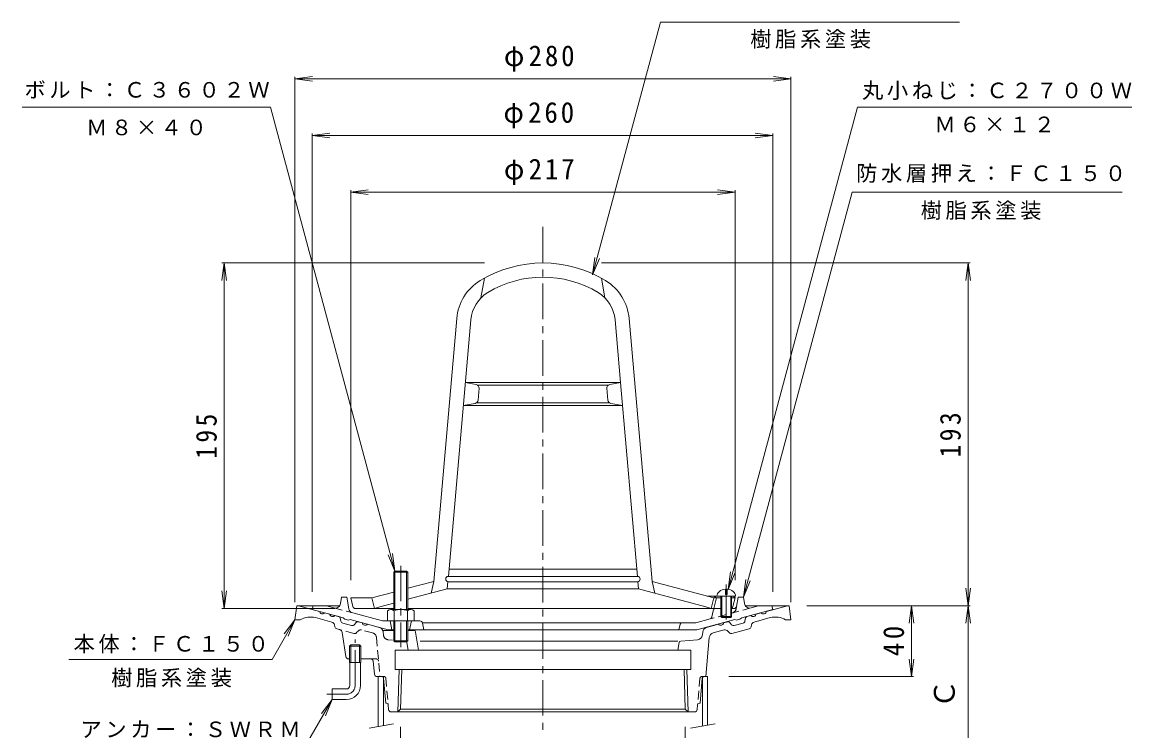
# Model space of a CAD drawing. Units: millimetres, scale not verified. Extents: x -345 to 305, y -464 to 504.
# Drawn here: x -345 to 282, y -134 to 266 of the extents above; entities that cross this region are included whole.
import ezdxf
from ezdxf.enums import TextEntityAlignment as Align

# ---------------------------------------------------------------- set-up
doc = ezdxf.new("R2010")
doc.units = ezdxf.units.MM
doc.header["$LTSCALE"] = 4
doc.linetypes.add('CHAIN1', pattern=[8, 5, -1, 1, -1])
doc.linetypes.add('DASHED1', pattern=[1.8, 1.2, -0.6])
for name, color, linetype, lineweight in [('0-0_通り芯', 3, 'Continuous', 9), ('0-1_躯体', 2, 'Continuous', 9), ('0-2_仕上', 6, 'Continuous', 9), ('0-3_建具', 4, 'Continuous', 9), ('0-4_その他', 7, 'Continuous', 9), ('0-5_寸法', 7, 'Continuous', 9)]:
    doc.layers.add(name, color=color, linetype=linetype, lineweight=lineweight)
doc.styles.add('ＭＳ ゴシック', font='')
doc.styles.get('ＭＳ ゴシック').set_extended_font_data('MS Gothic')

msp = doc.modelspace()

# ---------------------------------------------------------------- linework, layer by layer
at = {"layer": '0-0_通り芯', "linetype": 'CHAIN1'}
for p, q in [((-50.8, 150.212), (-50.8, -134.347)), ((-156.8, -108.713), (-156.8, -82.713)), ((-161.8, -113.713), (-172.8, -113.713))]:
    msp.add_line(p, q, dxfattribs=at)
at = {"layer": '0-0_通り芯'}
for p, q in [((-190.8, -71.713), (-189.8, -63.713)), ((-189.8, -63.713), (-165.56, -63.713)), ((-188.8, -63.713), (-176.944, -66.89)), ((-174.047, -67.666), (-171.149, -68.443)), ((63.46, -63.713), (88.2, -63.713)), ((72.447, -67.666), (69.549, -68.443)), ((87.2, -63.713), (75.344, -66.89)), ((89.2, -71.713), (88.2, -63.713)), ((-190.8, -71.713), (-187.8, -71.713)), ((-169.97, -72.9), (-179.158, -70.438)), ((-168.29, -75.598), (-168.529, -74.431)), ((-165.95, -69.836), (-168.251, -69.219)), ((-165.229, -70.601), (-164.867, -72.374)), ((-163.785, -73.522), (-158.815, -74.854)), ((-156.104, -73.046), (-157.304, -74.4)), ((-152.796, -73.361), (-155.097, -72.744)), ((-143.197, -75.933), (-149.898, -74.137)), ((41.597, -75.933), (48.298, -74.137)), ((51.196, -73.361), (53.497, -72.744)), ((54.504, -73.046), (55.704, -74.4)), ((62.185, -73.522), (57.215, -74.854)), ((63.629, -70.601), (63.267, -72.374)), ((64.35, -69.836), (66.651, -69.219)), ((66.69, -75.598), (66.928, -74.431)), ((68.37, -72.9), (77.558, -70.438)), ((89.2, -71.713), (86.2, -71.713)), ((-165.56, -77.187), (-167.208, -76.746)), ((-161.996, -92.442), (-164.101, -78.814)), ((-135.05, -77.713), (-141.189, -77.713)), ((-123.647, -77.713), (-127.05, -77.713)), ((-122.661, -78.549), (-120.967, -88.713)), ((39.244, -80.182), (39.385, -78.569)), ((45.337, -79.071), (51.547, -77.408)), ((54.351, -78.903), (53.561, -78.012)), ((55.862, -79.357), (65.608, -76.746)), ((-153.625, -86.513), (-159.975, -86.513)), ((-159.16, -95.713), (-159.16, -85.713)), ((-154.44, -95.713), (-154.44, -85.713)), ((-153.625, -86.513), (-154.44, -85.713)), ((-153.625, -95.713), (-153.625, -86.513)), ((25.367, -83.653), (-120.058, -83.653)), ((26.071, -84.485), (25.367, -88.713)), ((26.98, -83.652), (36.488, -82.911)), ((43.125, -81.708), (41.2, -103.713)), ((-160.514, -93.713), (-159.975, -93.713)), ((-153.625, -93.713), (-148.158, -93.713)), ((-134.3, -88.713), (32.7, -88.713)), ((-134.3, -88.713), (-134.3, -99.713)), ((32.7, -88.713), (32.7, -99.713)), ((-159.8, -108.713), (-159.8, -95.713)), ((-153.8, -108.713), (-153.8, -95.713)), ((-145.935, -102.363), (-146.665, -95.064)), ((-134.3, -99.713), (32.7, -99.713)), ((-132.715, -123.713), (-131.965, -99.713)), ((-131.188, -122.187), (-130.486, -99.713)), ((29.588, -122.187), (28.886, -99.713)), ((31.115, -123.713), (30.365, -99.713)), ((-144.443, -103.713), (-143.8, -103.713)), ((-140.72, -104.626), (-139.488, -118.713)), ((39.12, -104.626), (37.888, -118.713)), ((-161.8, -110.713), (-169.8, -110.713)), ((-169.8, -110.713), (-169.8, -116.713)), ((-161.8, -116.713), (-169.8, -116.713)), ((-139.154, -118.713), (-139.488, -118.713)), ((37.554, -118.713), (37.888, -118.713)), ((-138.158, -119.626), (-137.92, -122.344)), ((-136.426, -123.713), (34.837, -123.713)), ((-132.715, -123.713), (-131.188, -122.187)), ((-131.188, -122.187), (29.588, -122.187)), ((31.115, -123.713), (29.588, -122.187)), ((36.558, -119.626), (36.32, -122.344))]:
    msp.add_line(p, q, dxfattribs=at)
at = {"layer": '0-0_通り芯', "linetype": 'DASHED1'}
for p, q in [((-157.462, -79.357), (-165.56, -77.187)), ((-155.952, -78.903), (-155.161, -78.012)), ((-146.937, -79.071), (-153.147, -77.408)), ((-140.843, -80.181), (-140.985, -78.569)), ((-144.725, -81.708), (-142.8, -103.713)), ((-128.58, -83.652), (-138.088, -82.911)), ((-127.671, -84.485), (-126.967, -88.713)), ((-145.049, -93.713), (-148.158, -93.713)), ((-140.466, -103.713), (-141.716, -103.713)), ((-139.47, -104.626), (-138.158, -119.626)), ((37.87, -104.626), (36.558, -119.626)), ((38.866, -103.713), (40.116, -103.713))]:
    msp.add_line(p, q, dxfattribs=at)
at = {"layer": '0-0_通り芯'}
for points in [[(-154.44, -85.713), (-159.16, -85.713), (-159.975, -86.513)], [(-153.625, -95.713), (-159.975, -95.713), (-159.975, -86.513)]]:
    msp.add_lwpolyline(points, dxfattribs=at)
for centre, radius, start, end in [((-175.334, -66.675), 1.625, 187.61929, 322.3797), ((-169.538, -68.227), 1.625, 187.62059, 322.37891), ((67.938, -68.227), 1.625, 217.62109, 352.37941), ((73.734, -66.675), 1.625, 217.6203, 352.38071), ((-182.005, -81.063), 11, 74.99997, 121.79021), ((-170.488, -74.832), 2, 11.56621, 75.0005), ((-166.209, -70.802), 1, 11.56642, 75.00078), ((-163.397, -72.073), 1.5, 191.5649, 254.99991), ((-158.427, -73.405), 1.5, 254.99991, 318.43558), ((-155.356, -73.71), 1, 75.00023, 138.43498), ((-151.185, -73.145), 1.625, 187.62059, 322.38074), ((49.585, -73.145), 1.625, 217.61926, 352.37941), ((53.756, -73.71), 1, 41.56502, 104.99977), ((56.826, -73.405), 1.5, 221.56442, 285.00009), ((61.797, -72.073), 1.5, 285.00009, 348.4351), ((64.609, -70.802), 1, 104.99922, 168.43358), ((68.888, -74.832), 2, 104.9995, 168.43379), ((80.405, -81.063), 11, 58.20979, 105.00003), ((-166.82, -75.297), 1.5, 191.56628, 255.00128), ((-166.078, -79.119), 2, 8.77899, 75.00153), ((-143.973, -78.83), 3, 21.86195, 75.0006), ((-123.647, -78.713), 1, 9.46371, 90), ((36.255, -79.92), 3, 274.45973, 355.00006), ((42.373, -78.83), 3, 104.9994, 174.99965), ((46.114, -81.969), 3, 104.99881, 175.00006), ((52.065, -79.339), 2, 41.56493, 105.00024), ((55.474, -77.908), 1.5, 221.56349, 284.99872), ((65.22, -75.297), 1.5, 284.99872, 348.43372), ((27.058, -84.649), 1, 94.4597, 170.53732), ((-160.514, -92.213), 1.5, 188.77872, 270), ((-148.158, -95.213), 1.5, 5.71088, 90), ((-144.443, -102.213), 1.5, 185.71088, 270), ((-141.716, -104.713), 1, 4.99986, 90), ((40.116, -104.713), 1, 90, 175.00014), ((-161.8, -108.713), 8, 270, 0), ((-161.8, -108.713), 2, 270, 0), ((-139.154, -119.713), 1, 4.99986, 90), ((37.554, -119.713), 1, 90, 175.00014), ((-136.426, -122.213), 1.5, 184.99892, 270), ((34.825, -122.213), 1.5, 270, 355.00108)]:
    msp.add_arc(centre, radius, start, end, dxfattribs=at)
at = {"layer": '0-0_通り芯', "linetype": 'DASHED1'}
for centre, radius, start, end in [((-157.074, -77.908), 1.5, 255.00128, 318.43651), ((-153.665, -79.339), 2, 74.99976, 138.43507), ((-147.714, -81.969), 3, 4.99994, 75.00119), ((-143.973, -78.83), 3, 5.00035, 21.86195), ((-137.855, -79.92), 3, 184.99994, 265.54027), ((-128.658, -84.649), 1, 9.46268, 85.5403), ((-145.049, -95.213), 1.5, 5.00029, 90), ((-140.466, -104.713), 1, 4.99986, 90), ((38.866, -104.713), 1, 90, 175.00014)]:
    msp.add_arc(centre, radius, start, end, dxfattribs=at)
at = {"layer": '0-0_通り芯', "linetype": 'CHAIN1'}
msp.add_arc((-161.8, -108.713), 5, 270, 0, dxfattribs=at)
at = {"layer": '0-1_躯体', "color": 4, "linetype": 'CHAIN1'}
msp.add_line((-131.05, -41.146), (-131.05, -87.146), dxfattribs=at)
at = {"layer": '0-1_躯体', "color": 4}
for p, q in [((-135.05, -44.823), (-134.374, -44.146)), ((-135.05, -65.79), (-135.05, -44.823)), ((-127.05, -44.823), (-135.05, -44.823)), ((-134.374, -65.79), (-134.374, -44.146)), ((-134.374, -44.146), (-127.727, -44.146)), ((-127.727, -65.79), (-127.727, -44.146)), ((-127.727, -44.146), (-127.05, -44.823)), ((-127.05, -65.79), (-127.05, -44.823)), ((-138.55, -66.512), (-138.55, -72.29)), ((-136.674, -65.79), (-125.426, -65.79)), ((-134.797, -66.512), (-134.797, -72.29)), ((-127.303, -66.512), (-127.303, -72.29)), ((-123.55, -66.512), (-123.55, -72.29)), ((-138.55, -72.29), (-123.55, -72.29)), ((-135.05, -72.29), (-135.05, -83.47)), ((-134.374, -72.29), (-134.374, -84.146)), ((-127.727, -72.29), (-127.727, -84.146)), ((-127.05, -72.29), (-127.05, -83.47)), ((-135.05, -83.47), (-134.374, -84.146)), ((-127.05, -83.47), (-135.05, -83.47)), ((-134.374, -84.146), (-127.727, -84.146)), ((-127.727, -84.146), (-127.05, -83.47))]:
    msp.add_line(p, q, dxfattribs=at)
at = {"layer": '0-1_躯体'}
for p, q in [((-165.072, -62.452), (-164.55, -58.79)), ((-164.55, -58.79), (-161.55, -58.79)), ((-160.383, -65.395), (-161.55, -58.79)), ((58.52, -64.051), (59.45, -58.79)), ((59.45, -58.79), (62.45, -58.79)), ((62.972, -62.452), (62.45, -58.79)), ((-181.05, -65.79), (-180.55, -63.79)), ((-181.05, -65.79), (-163.55, -70.479)), ((-173.059, -63.79), (-180.55, -63.79)), ((-173.059, -63.79), (-168.819, -64.926)), ((-158.205, -67.77), (-141.337, -72.29)), ((44.617, -69.955), (45.229, -66.526)), ((57.043, -65.29), (55.7, -65.29)), ((78.95, -65.79), (61.45, -70.479)), ((66.719, -64.926), (70.959, -63.79)), ((70.959, -63.79), (78.45, -63.79)), ((78.95, -65.79), (78.45, -63.79)), ((-162.55, -71.265), (-163.55, -70.479)), ((-159.55, -71.551), (-138.131, -77.29)), ((-141.337, -72.29), (-120.28, -72.29)), ((-137.05, -72.29), (-136.05, -77.29)), ((-125.05, -72.29), (-126.05, -77.29)), ((-118.865, -73.29), (35.505, -73.29)), ((-118.809, -73.496), (-118.05, -77.29)), ((26.761, -74.047), (25.95, -77.29)), ((43.529, -71.14), (35.505, -73.29)), ((60.45, -71.265), (61.45, -70.479)), ((-138.131, -77.29), (-135.05, -77.29)), ((-127.05, -77.29), (36.031, -77.29))]:
    msp.add_line(p, q, dxfattribs=at)
at = {"layer": '0-1_躯体', "linetype": 'DASHED1'}
for p, q in [((-168.819, -64.926), (-158.205, -67.77)), ((66.719, -64.926), (43.529, -71.14)), ((58.283, -65.395), (58.52, -64.051))]:
    msp.add_line(p, q, dxfattribs=at)
at = {"layer": '0-1_躯体'}
for points in [[(-162.55, -71.265), (-160.55, -71.801), (-159.55, -71.551)], [(60.45, -71.265), (58.45, -71.801), (57.45, -71.551), (36.031, -77.29)]]:
    msp.add_lwpolyline(points, dxfattribs=at)
for centre, radius, start, end in [((-168.042, -62.028), 3, 254.99991, 351.88333), ((65.942, -62.028), 3, 188.11667, 285.00009), ((-157.428, -64.872), 3, 190.02473, 254.99991), ((46.706, -66.79), 1.5, 90, 169.88042), ((57.043, -63.79), 1.5, 270, 349.97551), ((-120.28, -73.79), 1.5, 11.31021, 90), ((27.731, -74.29), 1, 90, 165.96272), ((43.141, -69.691), 1.5, 285.00046, 349.88156)]:
    msp.add_arc(centre, radius, start, end, dxfattribs=at)
at = {"layer": '0-1_躯体', "color": 4}
for centre, radius, start, end in [((-136.674, -68.59), 2.8, 47.92557, 132.07463), ((-131.05, -75.879), 10.089, 68.19786, 111.80214), ((-125.426, -68.59), 2.8, 47.92572, 132.07428)]:
    msp.add_arc(centre, radius, start, end, dxfattribs=at)
at = {"layer": '0-1_躯体', "linetype": 'DASHED1'}
msp.add_arc((55.328, -64.872), 3, 285.00009, 349.97527, dxfattribs=at)
at = {"layer": '0-2_仕上'}
for p, q in [((-83.8, 121.342), (-85.8, 110.131)), ((-17.8, 121.342), (-15.8, 110.131)), ((-112.467, -49.956), (-99.478, 98.502)), ((-104.188, -47.114), (-91.509, 97.805)), ((-6.992, 62.386), (-10.091, 97.805)), ((10.867, -49.956), (-2.122, 98.502)), ((-88.485, 61.224), (-94.608, 62.386)), ((-13.904, 60.886), (-87.696, 60.886)), ((-87.45, 52.404), (-86.866, 59.085)), ((-14.15, 52.404), (-14.734, 59.085)), ((2.587, -47.114), (-6.992, 62.386)), ((-89.081, 50.611), (-95.745, 49.386)), ((-13.224, 50.886), (-88.376, 50.886)), ((-12.519, 50.611), (-5.855, 49.386)), ((-5.855, 49.386), (-95.745, 49.386)), ((2.238, -43.114), (-103.838, -43.114)), ((-112.467, -49.956), (-127.05, -53.864)), ((-112.467, -49.956), (-113.967, -56.57)), ((-104.8, -54.114), (-104.448, -50.091)), ((2.587, -47.114), (-104.188, -47.114)), ((2.587, -50.114), (-104.188, -50.114)), ((3.2, -54.114), (2.848, -50.091)), ((10.867, -49.956), (12.367, -56.57)), ((10.867, -49.956), (45.7, -59.29)), ((-135.05, -56.008), (-147.3, -59.29)), ((-104.8, -54.114), (-127.05, -60.076)), ((3.2, -54.114), (-104.8, -54.114)), ((3.2, -54.114), (41.2, -64.296)), ((-158.084, -64.154), (-159.3, -59.29)), ((-147.3, -59.29), (-159.3, -59.29)), ((-147.3, -59.29), (-145.8, -65.29)), ((-135.05, -62.219), (-142.8, -64.296)), ((41.968, -58.29), (56.7, -58.29)), ((45.7, -59.29), (44.2, -65.29)), ((47.2, -59.29), (45.7, -58.29)), ((47.2, -59.29), (45.7, -65.29)), ((47.2, -59.29), (49.7, -59.29)), ((55.7, -59.29), (57.7, -59.29)), ((56.484, -64.154), (57.7, -59.29)), ((57.7, -59.29), (56.7, -58.29)), ((-135.05, -65.29), (-156.629, -65.29)), ((-142.8, -64.296), (-145.8, -65.29)), ((49.7, -65.29), (-127.05, -65.29)), ((41.2, -64.296), (44.2, -65.29))]:
    msp.add_line(p, q, dxfattribs=at)
at = {"layer": '0-2_仕上', "color": 2}
for p, q in [((52.2, -54.408), (52.2, -57.29)), ((53.2, -54.408), (53.2, -57.29)), ((49.7, -58.29), (49.7, -69.79)), ((50.2, -58.29), (50.2, -70.29)), ((52.2, -57.29), (53.2, -57.29)), ((55.2, -58.29), (55.2, -70.29)), ((55.7, -58.29), (55.7, -69.79)), ((56.7, -58.29), (57.95, -58.29)), ((49.7, -69.79), (50.2, -70.29)), ((49.7, -69.79), (55.7, -69.79)), ((50.2, -70.29), (55.2, -70.29)), ((55.7, -69.79), (55.2, -70.29))]:
    msp.add_line(p, q, dxfattribs=at)
at = {"layer": '0-2_仕上', "color": 2, "linetype": 'CHAIN1'}
msp.add_line((52.7, -71.476), (52.7, -51.758), dxfattribs=at)
at = {"layer": '0-2_仕上', "linetype": 'DASHED1'}
msp.add_line((45.7, -59.29), (47.2, -59.29), dxfattribs=at)
at = {"layer": '0-2_仕上'}
msp.add_lwpolyline([(-13.115, 61.224), (-6.992, 62.386), (-94.608, 62.386)], dxfattribs=at)
for centre, radius, start, end in [((-50.8, 61.886), 68, 58.69301, 121.30699), ((-71.585, 96.062), 28, 121.30701, 175.00002), ((-50.8, 61.886), 60, 58.69301, 121.30699), ((-30.015, 96.062), 28, 4.99998, 58.69299), ((-71.585, 96.062), 20, 121.30701, 175.00002), ((-30.015, 96.062), 20, 4.99998, 58.69299), ((-88.858, 59.259), 2, 355.0002, 79.24808), ((-12.742, 59.259), 2, 100.75192, 184.9998), ((-89.443, 52.578), 2, 280.41397, 355.0002), ((-12.157, 52.578), 2, 184.9998, 259.58603), ((-104.188, -48.614), 1.5, 90, 270), ((2.587, -48.614), 1.5, 270, 90), ((-156.629, -63.79), 1.5, 194.0351, 270), ((55.029, -63.79), 1.5, 296.58199, 345.96513)]:
    msp.add_arc(centre, radius, start, end, dxfattribs=at)
at = {"layer": '0-2_仕上', "color": 2}
for start_param, end_param in [(1.6661844, 3.1415927), (6.2831853, 7.7585936)]:
    msp.add_ellipse((52.7, -58.29), major_axis=(5.25, 0), ratio=0.7428, start_param=start_param, end_param=end_param, dxfattribs=at)
at = {"layer": '0-3_建具'}
for p, q in [((-143.8, -103.713), (-143.8, -131.947)), ((-140.8, -103.713), (-143.8, -103.713)), ((-140.8, -103.713), (-140.8, -131.418)), ((42.2, -103.713), (39.2, -103.713)), ((39.2, -103.713), (39.2, -131.683)), ((42.2, -103.713), (42.2, -131.154))]:
    msp.add_line(p, q, dxfattribs=at)
at = {"layer": '0-3_建具', "color": 7}
for p, q in [((-148.913, -132.849), (-135.126, -130.418)), ((32.587, -132.849), (46.374, -130.418))]:
    msp.add_line(p, q, dxfattribs=at)
at = {"layer": '0-4_その他'}
for p, q in [((-190.8, 233.886), (-180.886, 235.191)), ((-190.8, -61.713), (-190.8, 235.086)), ((-190.8, 233.886), (-180.886, 232.581)), ((-190.8, 233.886), (89.2, 233.886)), ((89.2, 233.886), (79.286, 235.191)), ((89.2, 233.886), (79.286, 232.581)), ((89.2, -61.713), (89.2, 235.086)), ((-181.05, 201.886), (-171.136, 203.191)), ((-181.05, -55.79), (-181.05, 203.086)), ((-181.05, 201.886), (-171.136, 200.581)), ((-181.05, 201.886), (78.95, 201.886)), ((78.95, 201.886), (69.035, 203.191)), ((78.95, 201.886), (69.035, 200.581)), ((78.95, -55.79), (78.95, 203.086)), ((-159.3, 169.886), (-149.386, 171.191)), ((-159.3, -49.29), (-159.3, 171.086)), ((-159.3, 169.886), (-149.386, 168.581)), ((-159.3, 169.886), (57.7, 169.886)), ((57.7, 169.886), (47.786, 171.191)), ((57.7, 169.886), (47.786, 168.581)), ((57.7, -49.29), (57.7, 171.086)), ((-230.8, 129.886), (-232.105, 119.972)), ((-83.8, 129.886), (-232, 129.886)), ((-230.8, 129.886), (-229.495, 119.972)), ((-230.8, -65.29), (-230.8, 129.886)), ((-17.8, 129.886), (190.4, 129.886)), ((189.2, 129.886), (187.895, 119.972)), ((189.2, 129.886), (190.505, 119.972)), ((189.2, -63.713), (189.2, 129.886)), ((-230.8, -65.29), (-232.105, -55.376)), ((-230.8, -65.29), (-229.495, -55.376)), ((189.2, -63.713), (187.895, -53.799)), ((189.2, -63.713), (190.505, -53.799)), ((-168.3, -65.29), (-232, -65.29)), ((98.2, -63.713), (190.4, -63.713)), ((157.2, -63.713), (155.895, -73.628)), ((157.2, -63.713), (158.505, -73.628)), ((157.2, -103.713), (157.2, -63.713)), ((189.2, -63.713), (187.895, -73.628)), ((189.2, -63.713), (190.505, -73.628)), ((189.2, -163.713), (189.2, -63.713)), ((157.2, -103.713), (155.895, -93.799)), ((157.2, -103.713), (158.505, -93.799)), ((54.2, -103.713), (158.4, -103.713)), ((-131.188, -132.187), (-131.188, -156.913)), ((29.588, -132.187), (29.588, -156.913))]:
    msp.add_line(p, q, dxfattribs=at)
at = {"layer": '0-5_寸法'}
for p, q in [((-22.768, 123.108), (15.489, 265.886)), ((15.489, 265.886), (184.399, 265.886)), ((-204.585, 217.886), (-344.774, 217.886)), ((-134.374, -44.146), (-204.585, 217.886)), ((53.725, -54.465), (126.701, 217.886)), ((126.701, 217.886), (281.652, 217.886)), ((62.45, -58.79), (123.724, 169.886)), ((123.724, 169.886), (276.223, 169.886)), ((-22.768, 123.108), (-21.463, 133.022)), ((-22.768, 123.108), (-18.941, 132.347)), ((-134.374, -44.146), (-138.2, -34.908)), ((-134.374, -44.146), (-135.679, -34.232)), ((53.725, -54.465), (55.03, -44.551)), ((53.725, -54.465), (57.552, -45.226)), ((62.45, -58.79), (63.755, -48.876)), ((62.45, -58.79), (66.277, -49.551)), ((-190.8, -71.713), (-203.733, -94.113)), ((-190.8, -71.713), (-196.888, -79.647)), ((-190.8, -71.713), (-194.627, -80.952)), ((-318.427, -94.113), (-203.733, -94.113)), ((-169.8, -116.713), (-184.465, -142.113)), ((-169.8, -116.713), (-175.888, -124.647)), ((-169.8, -116.713), (-173.627, -125.952))]:
    msp.add_line(p, q, dxfattribs=at)

# ---------------------------------------------------------------- texts
at = {"layer": '0-4_その他', "color": 2, "style": 'ＭＳ ゴシック'}
msp.add_text('Ｃ', height=11.73, rotation=90, dxfattribs=at).set_placement((185.2, -121.562), align=Align.BOTTOM_LEFT)
at = {"layer": '0-4_その他', "color": 2, "char_height": 11.73, "attachment_point": 7, "style": 'ＭＳ ゴシック'}
for s, insert in [('\\T1.21;\\W0.95;φ280', (-72.8, 237.886)), ('\\T1.21;\\W0.95;φ260', (-73.05, 205.886)), ('\\T1.21;\\W0.95;φ217', (-72.8, 173.886))]:
    msp.add_mtext(s, dxfattribs=dict(at, insert=insert))
at = {"layer": '0-4_その他', "color": 2, "char_height": 11.73, "attachment_point": 7, "rotation": 90, "style": 'ＭＳ ゴシック'}
for s, insert in [('\\T1.27;\\W0.9;195', (-234.8, 19.298)), ('\\T1.27;\\W0.9;193', (185.2, 20.086)), ('\\T1.27;\\W0.95;40', (153.2, -92.213))]:
    msp.add_mtext(s, dxfattribs=dict(at, insert=insert))
at = {"layer": '0-5_寸法', "char_height": 8.798, "attachment_point": 7, "style": 'ＭＳ ゴシック'}
for s, insert in [('\\T1.17;樹脂系塗装', (66.248, 250.937)), ('\\T1.17;ボルト：Ｃ３６０２Ｗ', (-343.502, 222.764)), ('\\T1.17;丸小ねじ：Ｃ２７００Ｗ', (129.365, 221.955)), ('\\T1.17;Ｍ８×４０', (-308.679, 201.902)), ('\\T1.17;Ｍ６×１２', (170.176, 203.598)), ('\\T1.17;防水層押え：ＦＣ１５０', (126.028, 175.193)), ('\\T1.17;樹脂系塗装', (162.468, 154.194)), ('\\T1.17;本体：ＦＣ１５０', (-315.772, -90.578)), ('\\T1.17;樹脂系塗装', (-294.534, -109.825)), ('\\T1.17;アンカー：ＳＷＲＭ', (-311.89, -138.363))]:
    msp.add_mtext(s, dxfattribs=dict(at, insert=insert))

doc.saveas('drawing.dxf')
